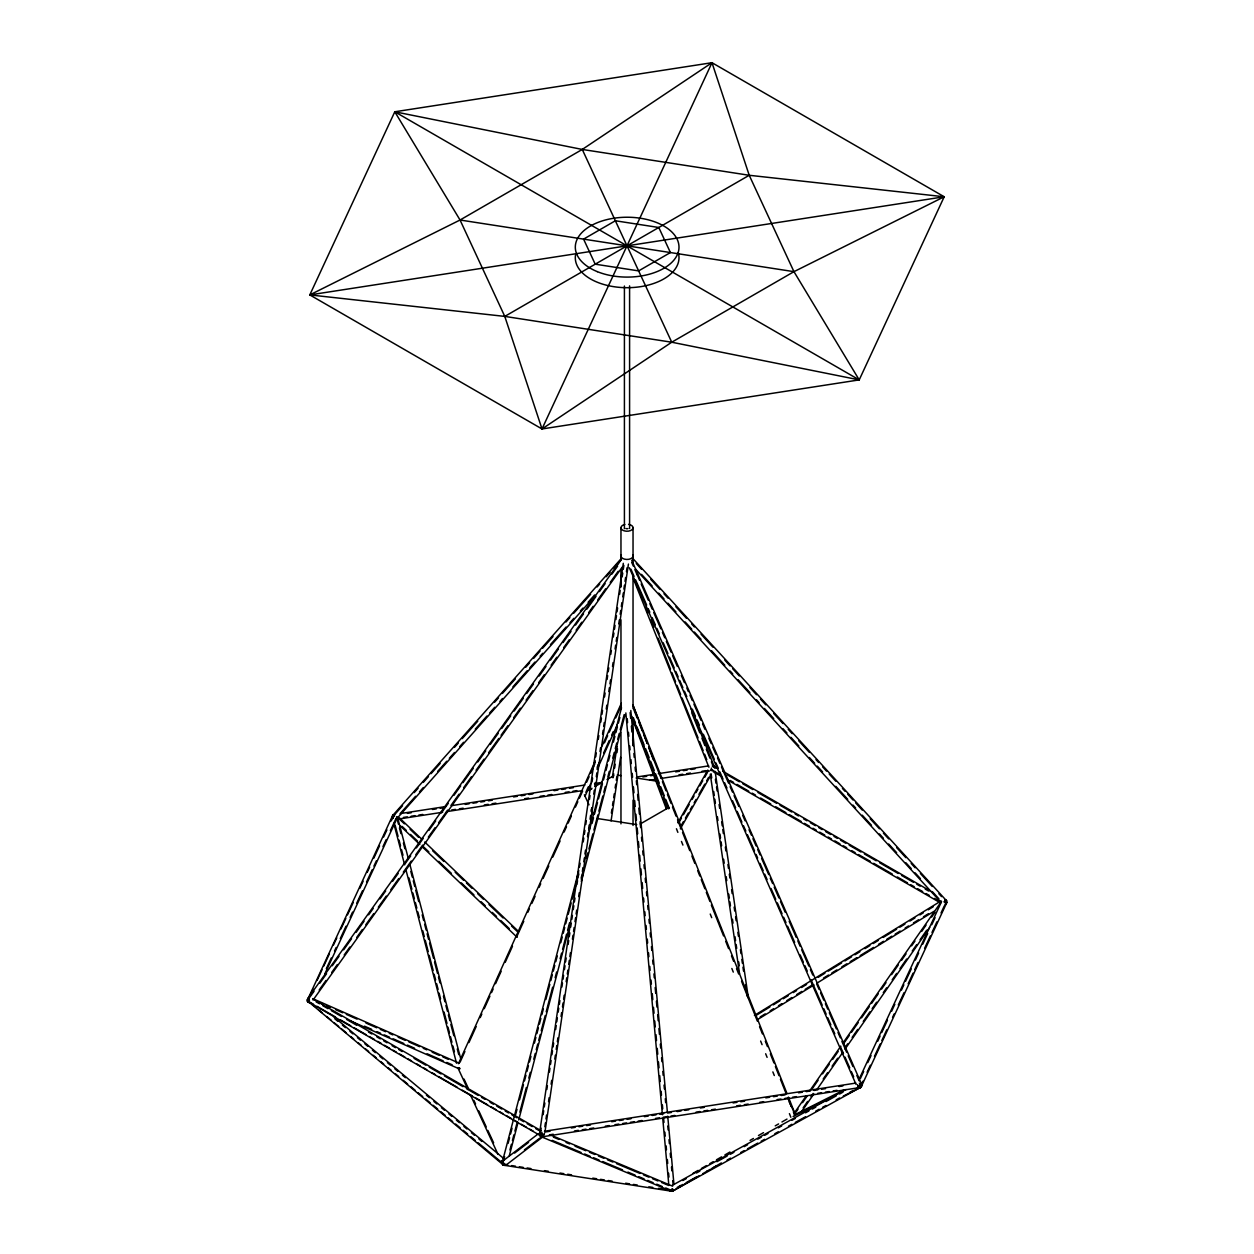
<?xml version="1.0" encoding="UTF-8"?>
<svg xmlns="http://www.w3.org/2000/svg" width="1254" height="1254" viewBox="0 0 1254 1254"><rect width="100%" height="100%" fill="white"/><g stroke="black" fill="none" stroke-linecap="round" stroke-linejoin="round"><path stroke-width="1.5" d="M396.907 818.266L395.856 819.489M711.363 768.075L711.363 770.567M506.334 1164.856L543.562 1136.312A2.586 2.555 52.5 0 1 539.455 1133.977L623.301 563.312M540.584 1132.049L541.148 1128.177M543.139 1114.649L543.703 1110.778M544.283 1106.906L544.847 1103.034M546.838 1089.507L547.402 1085.635M549.393 1072.092L549.957 1068.22M550.537 1064.364L551.102 1060.492M551.948 1054.692L552.512 1050.821M553.092 1046.949L553.657 1043.077M555.647 1029.55L556.212 1025.678M556.776 1021.806L557.356 1017.95M558.202 1012.135L558.767 1008.279M559.347 1004.407L559.911 1000.535M561.902 986.992L562.466 983.136M563.03 979.264L563.61 975.393M564.457 969.593L565.021 965.721M565.601 961.849L566.165 957.993M568.156 944.45L568.72 940.578M569.285 936.707L569.865 932.851M570.711 927.051L571.275 923.179M571.855 919.307L572.42 915.436M573.266 909.636L573.846 905.764M574.41 901.908L574.975 898.036M576.965 884.493L577.53 880.621M578.11 876.765L578.674 872.894M579.52 867.094L580.1 863.222M583.22 841.951L583.784 838.08M584.364 834.208L584.928 830.336M585.775 824.536L586.339 820.665M589.474 799.394L590.038 795.522M592.029 781.994L592.593 778.123M594.584 764.579L595.164 760.723M595.728 756.852L596.293 752.98M598.283 739.437L598.848 735.581M600.838 722.038L601.418 718.166M601.983 714.294L602.547 710.438M604.538 696.895L605.102 693.023M607.093 679.48L607.673 675.624M608.237 671.752L608.801 667.88M610.792 654.337L611.356 650.481M613.347 636.938L613.927 633.066M614.491 629.21L615.056 625.338M615.902 619.539L616.482 615.667M617.046 611.795L617.611 607.924M619.601 594.396L620.166 590.524M620.746 586.653L621.31 582.781M622.156 576.981L622.736 573.109M623.301 569.253L623.865 565.382M544.847 1126.75L545.427 1122.879M545.992 1119.023L546.556 1115.151M548.547 1101.608L549.111 1097.736M551.102 1084.208L551.682 1080.337M554.801 1059.066L555.365 1055.194M556.227 1049.394L556.792 1045.523M557.356 1041.651L557.936 1037.779M561.055 1016.508L561.62 1012.636M562.482 1006.837L563.046 1002.981M563.61 999.109L564.19 995.237M566.165 981.694L566.745 977.838M567.31 973.966L567.874 970.094M568.736 964.295L569.3 960.423M569.865 956.551L570.429 952.695M572.42 939.152L573 935.28M573.564 931.409L574.128 927.552M574.99 921.737L575.555 917.881M576.119 914.009L576.683 910.138M578.674 896.594L579.254 892.738M581.245 879.195L581.809 875.323M582.373 871.452L582.938 867.596M583.8 861.796L584.364 857.924M584.928 854.052L585.508 850.181M587.499 836.653L588.063 832.781M588.628 828.91L589.192 825.038M590.054 819.238L590.618 815.366M591.183 811.51L591.763 807.639M593.753 794.096L594.318 790.224M594.882 786.368L595.446 782.496M596.308 776.696L596.873 772.825M597.437 768.953L598.017 765.081M599.992 751.554L600.572 747.682M602.563 734.139L603.127 730.283M603.691 726.411L604.271 722.539M606.246 708.996L606.826 705.14M608.817 691.597L609.381 687.725M609.946 683.853L610.51 679.997M612.501 666.454L613.081 662.582M615.071 649.039L615.636 645.183M616.2 641.311L616.764 637.44M618.755 623.896L619.335 620.04M620.181 614.241L620.746 610.369M621.326 606.497L621.89 602.625M622.736 596.826L623.316 592.954M623.881 589.098L624.445 585.226M625.009 581.354L625.589 577.483M626.436 571.683L627 567.811M544.863 1132.676L628.426 564.081M612.328 777.543L616.952 746.71M613.175 777.715L613.755 773.859M614.632 768.075L615.197 764.219M616.937 752.651L617.517 748.795M611.388 813.062L611.952 809.206M612.532 805.35L613.112 801.494M613.692 797.638L614.272 793.782M615.134 787.998L615.714 784.142M616.294 780.286L616.858 776.43M611.074 820.931L620.605 757.322M631.734 560.303L861.576 1084.13L858.144 1086.011M502.29 1162.097L578.799 870.558M589.223 830.806L621.514 707.758M503.622 1160.436L504.61 1156.643M508.089 1143.397L509.579 1137.707M510.566 1133.929L512.055 1128.255M515.535 1114.994L517.024 1109.32M519.517 1099.852L523.482 1084.71M524.486 1080.917L525.975 1075.242M526.962 1071.449L528.451 1065.775M529.454 1061.997L530.944 1056.307M534.423 1043.062L535.913 1037.387M536.9 1033.594L538.389 1027.919M539.392 1024.126L540.882 1018.452M541.869 1014.658L543.358 1008.984M545.851 999.516L549.816 984.374M550.819 980.581L552.309 974.907M553.296 971.129L554.785 965.439M555.788 961.661L557.278 955.971M560.757 942.726L562.247 937.051M563.234 933.258L564.723 927.584M565.711 923.79L567.216 918.116M568.203 914.323L571.181 902.974M572.169 899.181L576.15 884.039M577.138 880.261L578.643 874.571M592.045 823.455L593.534 817.78M594.537 814.003L597.515 802.638M598.503 798.845L602.484 783.703M603.472 779.925L604.961 774.235M605.964 770.458L607.453 764.768M608.441 760.99L609.93 755.316M613.41 742.054L614.899 736.38M615.902 732.587L617.391 726.912M618.379 723.119L619.868 717.445M509.923 1149.996L511.413 1144.306M512.416 1140.529L513.905 1134.839M514.892 1131.061L516.883 1123.49M519.861 1112.126L526.319 1087.516M528.812 1078.048L530.301 1072.374M533.781 1059.128L535.27 1053.438M536.257 1049.661L537.747 1043.971M538.75 1040.193L540.239 1034.519M541.226 1030.725L545.208 1015.583M546.195 1011.79L552.653 987.18M555.13 977.712L556.635 972.038M560.099 958.793L561.604 953.103M562.591 949.325L566.557 934.183M567.56 930.39L569.551 922.819M581.464 877.392L582.953 871.702M586.433 858.457L587.922 852.783M588.925 848.989L592.891 833.847M593.894 830.054L597.86 814.912M598.863 811.134L602.829 795.976M603.832 792.199L605.321 786.524M607.798 777.057L609.287 771.367M612.767 758.121L614.256 752.447M615.244 748.654L616.749 742.979M617.736 739.186L619.225 733.512M620.213 729.718L624.194 714.576M509.265 1155.906L517.714 1123.709M518.717 1119.932L570.382 923.054M581.307 881.405L625.025 714.811M503.497 1162.96L503.497 1164.104L501.851 1160.561M308.186 1001.429L503.089 1164.747L504.296 1164.261M541.932 1132.299L541.493 1136.923L860.918 1087.39L946.848 902.488L946.848 900.764L945.093 899.886M394.571 814.802L392.863 815.053L393.082 817.294M861.137 1087.14L859.429 1083.19M392.863 815.053L306.964 1001.053L541.932 1136.516M307.92 1000.175L309.205 998.921M458.447 1063.69L594.741 762.181M601.998 746.114L621.357 703.306M460.061 1062.216L464.889 1051.51M468.933 1042.591L476.191 1026.54M480.219 1017.605L481.834 1014.047M484.248 1008.686L489.891 996.209M491.505 992.635L493.12 989.061M495.534 983.716L501.192 971.223M505.221 962.304L512.478 946.253M516.507 937.334L523.764 921.267M527.809 912.348L529.407 908.774M531.837 903.429L535.066 896.296M539.095 887.377L540.709 883.804M543.123 878.443L548.766 865.965M552.81 857.046L560.068 840.979M564.096 832.06L566.51 826.715M568.125 823.141L571.354 816.009M575.382 807.09L577.812 801.729M579.411 798.171L582.64 791.023M586.684 782.104L589.098 776.759M590.712 773.185L593.941 766.053M604.428 742.854L607.641 735.722M609.256 732.148L614.099 721.442M615.714 717.884L621.357 705.391M585.869 792.262L588.283 786.901M597.155 767.276L599.569 761.93M603.613 753.011L609.256 740.518M611.67 735.157L613.284 731.599M585.054 796.133L590.697 783.64M597.155 769.36L617.313 724.765M309.801 294.909L394.791 111.778L711.99 62.7L944.199 196.768L859.209 379.899L542.01 428.962L309.801 294.909L460.046 220.014L582.264 149.445L711.99 62.7L749.218 175.278L793.954 271.663L859.209 379.899L671.736 342.217L504.782 316.4L309.801 294.909L944.199 196.768L793.954 271.663L671.736 342.217L542.01 428.962L504.782 316.4L460.046 220.014L394.791 111.778L582.264 149.445L749.218 175.278L944.199 196.768M542.01 428.962L711.99 62.7M309.675 996.334L312.967 989.249M317.074 980.393L322.012 969.765M323.657 966.223L329.41 953.839M333.517 944.983L336.793 937.898M340.916 929.042L345.838 918.414M347.483 914.871L353.236 902.488M359.804 888.318L363.096 881.233M367.203 872.376L369.679 867.063M373.786 858.222L379.539 845.823M383.646 836.967L386.922 829.882M391.044 821.025L394.352 815.445M326.338 968.652L331.26 958.04M334.536 950.971L336.182 947.428M340.289 938.588L346.026 926.22M350.132 917.379L352.593 912.066M356.7 903.225L362.437 890.857M366.544 882.017L372.281 869.633M373.927 866.091L376.388 860.793M382.956 846.654L386.232 839.569M390.339 830.728L396.076 818.36M324.708 974.17L395.903 820.774M858.912 1079.663L941.566 901.579M860.385 1078.55L863.661 1071.465M867.768 1062.624L871.044 1055.554M877.612 1041.416L880.073 1036.102M881.719 1032.575L887.456 1020.192M891.563 1011.351L894.839 1004.282M901.407 990.143L903.868 984.829M905.513 981.302L911.25 968.919M915.357 960.078L918.649 953.009M922.74 944.168L927.662 933.556M931.769 924.715L935.061 917.646M860.495 1086.481L862.956 1081.167M867.078 1072.311L870.354 1065.242M874.461 1056.385L880.214 1043.986M881.86 1040.444L886.797 1029.816M892.55 1017.433L894.196 1013.89M898.303 1005.034L904.056 992.635M908.162 983.779L913.084 973.167M914.73 969.624L918.022 962.539M924.59 948.369L930.343 935.97M931.988 932.427L936.926 921.815M941.033 912.959L944.325 905.874M677.803 822.796L707.82 770.081M679.527 821.527L681.455 818.125M683.399 814.724L689.198 804.519M692.098 799.409L694.042 796.008M695.97 792.606L697.914 789.205M699.857 785.819L702.757 780.709M704.685 777.308L707.601 772.213M680.577 826.652L683.477 821.542M685.405 818.141L688.321 813.047M690.249 809.645L692.192 806.244M694.12 802.842L696.064 799.441M698.964 794.331L704.779 784.126M706.707 780.725L708.651 777.339M680.358 828.784L711.332 774.361M503.575 1163.273L503.089 1164.747M503.371 1162.035L503.371 1165.17L672.254 1191.3L699.356 1175.656M541.947 1135.763L538.279 1134.086M794.048 1113.38L806.291 1095.777M809.629 1090.964L840.791 1046.165M843.017 1042.967L940.955 902.159M795.867 1112.267L798.093 1109.069M802.544 1102.658L806.996 1096.262M812.561 1088.268L818.125 1080.258M822.577 1073.863L829.255 1064.254M832.593 1059.458L838.158 1051.463M843.723 1043.453L849.287 1035.459M851.513 1032.261L858.191 1022.653M861.529 1017.856L869.32 1006.649M871.546 1003.451L878.223 993.858M881.562 989.061L886.014 982.65M891.578 974.656L898.256 965.047M901.595 960.25L906.046 953.855M911.611 945.845L914.965 941.049M921.643 931.456L926.095 925.044M931.659 917.05L934.998 912.254M803.156 1107.831L807.607 1101.435M810.946 1096.639L813.172 1093.425M823.188 1079.036L827.64 1072.625M832.092 1066.229L837.656 1058.235M845.447 1047.027L847.673 1043.83M852.124 1037.434L857.689 1029.424M863.254 1021.43L869.931 1011.821M872.157 1008.624L876.609 1002.228M883.286 992.619L886.625 987.823M892.19 979.829L896.641 973.417M899.98 968.621L906.658 959.028M912.238 951.018L916.69 944.623M920.028 939.826L926.706 930.217M801.635 1111.53L813.877 1093.927M817.216 1089.13L842.829 1052.325M845.055 1049.128L929.637 927.505M307.152 999.72L308.907 998.294M946.848 902.488L946.159 903.429M307.669 998.701L621.467 559.268M314.064 991.224L308.374 999.187L308.829 1000.159M319.754 983.261L326.573 973.715M332.247 965.752L339.082 956.206M343.627 949.827L351.575 938.682M356.136 932.318L364.083 921.173M368.629 914.809L373.19 908.429M380.009 898.883L385.683 890.92M392.518 881.374L398.192 873.411M405.011 863.849L410.701 855.902M416.391 847.939L423.209 838.377M428.899 830.414L435.718 820.868M441.392 812.905L448.227 803.359M453.901 795.397L460.72 785.835M462.992 782.653L473.228 768.326M477.774 761.962L485.737 750.817M490.283 744.437L498.246 733.292M501.663 728.527L510.754 715.783M514.156 711.002L523.263 698.274M526.664 693.493L533.483 683.947M539.173 675.984L545.992 666.423M550.537 660.059L558.5 648.914M563.046 642.55L571.009 631.405M575.555 625.025L583.518 613.88M586.919 609.115L596.026 596.371M599.428 591.59L605.118 583.643M611.936 574.081L617.626 566.118M319.174 990.017L325.993 980.456M331.683 972.493L337.373 964.53M344.192 954.984L349.882 947.021M356.7 937.475L362.375 929.512M365.792 924.731L373.755 913.586M378.3 907.222L386.263 896.077M390.809 889.697L398.756 878.552M403.302 872.188L411.265 861.043M415.811 854.679L422.645 845.118M428.319 837.17L435.138 827.609M438.555 822.828L447.647 810.1M451.064 805.319L459.011 794.174M463.572 787.81L471.52 776.665M476.065 770.285L484.028 759.14M488.574 752.776L498.81 738.449M501.083 735.267L507.901 725.705M513.591 717.758L520.41 708.197M526.1 700.234L532.919 690.688M538.609 682.725L544.283 674.762M551.102 665.216L556.792 657.253M563.61 647.691L569.3 639.744M576.119 630.182L581.809 622.219M588.628 612.673L593.173 606.293M597.719 599.929L605.682 588.784M610.228 582.42L618.191 571.275M313.061 1000.049L622.313 566.996M392.784 815.398L621.106 558.704M393.458 815.946L402.534 805.742M414.212 792.606L418.099 788.233M423.288 782.402L428.476 776.571M431.078 773.655L440.154 763.435M454.418 747.4L458.321 743.026M462.209 738.637L477.774 721.144M494.64 702.177L498.528 697.804M502.415 693.431L515.394 678.853M525.771 667.175L529.658 662.802M533.561 658.428L540.035 651.139M542.637 648.208L553.014 636.546M565.993 621.968L569.88 617.579M573.768 613.206L590.634 594.255M597.123 586.95L599.71 584.035M606.199 576.746L610.087 572.373M613.99 567.999L620.479 560.71M400.026 813.752L415.591 796.259M419.479 791.87L423.382 787.496M437.646 771.461L446.722 761.241M449.324 758.325L454.512 752.494M459.701 746.663L463.588 742.29M475.266 729.154L486.944 716.034M489.53 713.118L494.719 707.287M499.907 701.441L502.509 698.525M512.886 686.863L527.15 670.812M529.752 667.896L534.941 662.065M540.129 656.234L542.716 653.318M550.506 644.556L566.071 627.063M569.959 622.689L573.862 618.316M580.336 611.011L582.938 608.096M588.126 602.265L594.615 594.976M595.274 595.525L396.797 818.674A2.586 2.085 41.7 0 1 395.668 819.332M308.108 1002.134L309.315 1001.648M503.23 1160.702L537.355 1134.541M514.61 1153.069L528.561 1142.363M524.423 1149.902L539.941 1138.005M754.438 1015.426L941.096 900.905M756.585 1015.113L769.925 1006.946M773.248 1004.893L779.925 1000.802M783.248 998.764L788.249 995.692M793.249 992.619L796.588 990.582M801.588 987.509L806.588 984.437M818.251 977.289L824.913 973.198M828.251 971.145L841.575 962.978M844.914 960.925L851.576 956.833M854.914 954.796L859.915 951.723M864.915 948.651L869.915 945.594M873.239 943.541L878.239 940.469M883.239 937.412L896.579 929.23M899.917 927.176L904.918 924.12M909.902 921.047L914.903 917.975M919.903 914.918L923.242 912.865M928.242 909.808L933.242 906.736M760.175 1016.963L765.175 1013.89M770.175 1010.818L773.499 1008.78M778.499 1005.708L781.838 1003.67M786.838 1000.598L791.838 997.526M796.839 994.469L801.839 991.397M805.178 989.359L811.84 985.268M823.502 978.104L828.502 975.032M831.841 972.994L836.841 969.922M841.842 966.865L846.842 963.793M850.165 961.74L856.827 957.648M860.166 955.611L873.505 947.428M878.505 944.356L883.506 941.299M886.829 939.246L891.829 936.189M895.168 934.136L900.168 931.064M905.169 928.007L908.492 925.954M913.492 922.897L918.492 919.825M923.493 916.752L928.493 913.68M757.322 1019.721L813.987 984.954M817.31 982.917L933.979 911.329M504.782 316.4L749.218 175.278M586.935 791.196L591.951 788.296M595.289 786.368L601.983 782.496M606.999 779.612L613.692 775.74M640.308 823.941L668.743 807.529M693.023 1173.321L698.055 1170.421M701.409 1168.477L706.441 1165.577M709.811 1163.634L713.165 1161.706M716.52 1159.762L721.552 1156.862M724.906 1154.918L729.938 1152.018M750.064 1140.388L753.419 1138.46M758.451 1135.544L763.498 1132.644M775.238 1125.857L778.593 1123.929M781.947 1121.985L786.979 1119.085M677.144 1187.475L680.514 1185.532M702.742 1173.697L707.82 1170.766M711.206 1168.806L721.363 1162.944M672.175 1185.406L846.011 1089.491M682.819 1180.516L686.236 1178.635M696.456 1172.992L699.857 1171.111M716.912 1161.706L727.132 1156.063M730.533 1154.182L733.951 1152.301M744.171 1146.658L747.588 1144.777M757.808 1139.134L761.225 1137.253M764.626 1135.372L768.028 1133.491M778.264 1127.863L781.665 1125.982M791.901 1120.339L795.302 1118.458M805.523 1112.815L808.94 1110.934M812.341 1109.053L815.758 1107.172M825.978 1101.529L836.214 1095.886M839.616 1094.005L843.017 1092.124M679.402 1186.362L682.803 1184.481M686.204 1182.6L696.44 1176.957M706.66 1171.314L710.077 1169.433M713.479 1167.552L716.896 1165.671M727.116 1160.028L730.518 1158.147M740.753 1152.504L744.155 1150.623M747.572 1148.742L757.792 1143.099M761.194 1141.218L764.611 1139.337M774.831 1133.694L778.248 1131.813M788.468 1126.17L791.885 1124.289M795.287 1122.408L805.507 1116.765M815.743 1111.122L819.144 1109.241M822.561 1107.36L825.963 1105.479M836.199 1099.836L839.6 1097.955M849.82 1092.312L853.237 1090.431M856.639 1088.55L860.056 1086.669A1.724 1.662 63.3 0 1 858.394 1086.638M673.006 1190.877L860.479 1087.422L843.315 1096.074M860.354 1086.654L859.351 1086.654M794.378 1114.931L844.177 1089.836M793.092 1116.546L824.003 1100.981M309.048 1001.444L308.233 1001.241M393.568 816.871L392.283 817.655L393.082 817.859M504.563 1165.013L503.371 1165.17M401.108 813.454L445.593 806.573M451.409 805.664L584.866 785.02M594.521 783.531L602.265 782.339M637.079 776.947L654.494 774.251M658.35 773.655L708.651 765.88M407.362 813.36L411.218 812.749M432.458 809.473L436.314 808.877M440.17 808.281L444.041 807.686M465.265 804.394L469.121 803.798M472.993 803.203L476.849 802.607M480.705 802.011L484.577 801.416M488.433 800.82L492.289 800.209M513.529 796.933L517.385 796.337M521.241 795.741L525.112 795.146M528.969 794.534L532.825 793.939M554.064 790.663L557.92 790.067M561.776 789.471L565.648 788.876M569.504 788.264L573.36 787.669M594.6 784.393L598.456 783.797M642.847 776.931L646.703 776.32M650.575 775.724L654.431 775.129M675.671 771.853L679.527 771.257M683.383 770.646L687.239 770.05M691.111 769.454L694.967 768.859M403.443 817.436L407.299 816.84M411.14 816.244L414.996 815.649M418.852 815.053L422.708 814.457M451.597 809.99L455.453 809.394M459.309 808.799L463.149 808.203M484.342 804.927L488.198 804.331M492.054 803.736L495.91 803.14M524.799 798.673L528.655 798.077M540.208 796.29L544.064 795.679M547.92 795.083L551.76 794.487M565.256 792.403L569.097 791.807M572.953 791.211L576.809 790.616M678.9 774.831L682.756 774.235M686.612 773.64L690.452 773.044M702.021 771.257L705.877 770.661M396.201 819.426L442.631 812.247M446.502 811.651L581.887 790.71M587.687 789.801L591.559 789.205M649.588 780.239L655.387 779.33M661.187 778.436L709.545 770.959M544.455 1131.249L855.855 1083.08M546.211 1131.845L550.051 1131.249M571.244 1127.973L575.1 1127.377M578.956 1126.782L582.796 1126.186M586.653 1125.59L590.509 1124.995M611.701 1121.719L615.557 1121.123M619.398 1120.527L623.254 1119.932M627.11 1119.336L630.966 1118.74M644.446 1116.656L648.302 1116.06M652.143 1115.464L655.999 1114.853M659.855 1114.257L663.711 1113.662M667.567 1113.066L671.407 1112.47M677.191 1111.577L681.047 1110.981M684.903 1110.386L688.744 1109.79M700.312 1108.003L704.152 1107.407M733.057 1102.94L736.913 1102.344M740.753 1101.749L744.61 1101.153M765.802 1097.877L769.658 1097.281M773.499 1096.686L777.355 1096.09M781.211 1095.494L785.067 1094.899M798.547 1092.814L802.403 1092.218M806.259 1091.623L810.1 1091.027M813.956 1090.431L817.812 1089.836M821.668 1089.24L825.524 1088.644M839.004 1086.544L842.86 1085.948M549.377 1134.839L553.249 1134.243M574.473 1130.951L578.329 1130.356M582.201 1129.76L586.057 1129.164M589.913 1128.569L593.785 1127.973M605.353 1126.17L609.225 1125.575M615.009 1124.681L618.865 1124.086M622.736 1123.49L626.592 1122.894M630.448 1122.299L634.32 1121.703M638.176 1121.092L642.032 1120.496M655.544 1118.411L659.4 1117.816M663.272 1117.22L667.128 1116.624M670.984 1116.029L674.84 1115.433M696.08 1112.141L699.936 1111.546M703.808 1110.95L707.664 1110.354M711.52 1109.759L715.376 1109.147M736.615 1105.871L740.471 1105.276M744.343 1104.68L748.199 1104.084M759.783 1102.282L763.639 1101.686M777.151 1099.601L781.007 1099.006M784.879 1098.41L788.735 1097.814M792.591 1097.203L796.447 1096.607M817.686 1093.331L821.542 1092.736M825.414 1092.14L829.27 1091.544M833.126 1090.933L836.982 1090.337M672.63 1189.215L671.564 1189.341M860.62 1087.563L859.429 1087.39M504.343 1164.37L507.713 1164.982M460.046 220.014L793.954 271.663M617.25 775.066L621.028 775.646M636.139 777.982L656.892 781.195M597.108 818.486L636.75 824.615M511.569 1165.577L515.441 1166.173M519.313 1166.769L523.184 1167.364M527.041 1167.96L530.912 1168.571M544.455 1170.656L548.312 1171.252M559.927 1173.054L563.783 1173.65M567.654 1174.246L571.526 1174.841M592.797 1178.133L596.669 1178.729M600.525 1179.34L604.397 1179.936M608.268 1180.531L612.14 1181.127M625.668 1183.227L629.539 1183.823M633.411 1184.419L637.267 1185.014M648.867 1186.817L652.738 1187.413M658.538 1188.306L668.21 1189.811M944.795 900.591L945.767 900.968M309.205 1001.601L308.515 1001.413A1.724 1.348 -66.2 0 0 309.064 1001.742M308.907 1002.322L307.857 1002.04M539.486 1133.882L544.064 1134.588A2.586 2.194 -67.3 0 1 539.863 1135.325M459.748 1068.455L458.118 1067.671M551.917 1135.575L672.63 1186.174M553.422 1137.143L558.829 1139.416M566.024 1142.441L569.629 1143.946M575.037 1146.203L585.853 1150.733M589.458 1152.254L594.851 1154.511M598.456 1156.031L603.864 1158.288M607.469 1159.809L612.877 1162.066M616.482 1163.587L639.901 1173.399M643.506 1174.904L648.914 1177.177M652.519 1178.682L657.927 1180.954M661.516 1182.459L668.727 1185.485M552.215 1140.388L581.041 1152.473M584.646 1153.978L590.054 1156.251M593.659 1157.755L599.067 1160.028M602.672 1161.533L622.486 1169.841M627.893 1172.098L635.104 1175.123M638.694 1176.644L644.101 1178.901M647.707 1180.406L653.115 1182.679M656.72 1184.184L662.128 1186.456M665.733 1187.961L671.125 1190.234M541.101 1136.673L670.827 1191.034M312.685 998.623L459.372 1063.267M317.685 1001.758L323.062 1004.125M326.636 1005.708L330.21 1007.275M335.57 1009.642L342.734 1012.793M346.308 1014.376L357.045 1019.11M365.98 1023.045L376.717 1027.778M380.291 1029.362L385.668 1031.728M389.242 1033.296L392.815 1034.879M398.176 1037.246L405.34 1040.397M408.914 1041.964L419.651 1046.698M423.225 1048.281L426.799 1049.849M432.175 1052.216L439.323 1055.366M442.897 1056.95L448.274 1059.316M364.506 1026.18L371.67 1029.33M377.031 1031.697L380.605 1033.265M384.194 1034.848L389.555 1037.215M393.129 1038.782L403.866 1043.516M407.44 1045.099L414.604 1048.25M427.112 1053.768L443.211 1060.868M446.8 1062.436L452.161 1064.803M349.835 1020.646L458.948 1068.737M394.791 111.778L859.209 379.899M712.507 765.285L717.586 768.216M722.665 771.147L930.907 891.359M712.335 766.178L715.721 768.122M727.539 774.956L739.374 781.775M742.744 783.734L752.886 789.581M757.949 792.512L776.539 803.234M779.925 805.193L791.744 812.012M795.13 813.971L798.5 815.915M803.579 818.846L806.949 820.79M810.335 822.749L815.398 825.681M818.784 827.624L822.154 829.584M825.54 831.527L830.603 834.459M833.988 836.402L837.359 838.362M840.744 840.305L845.807 843.237M849.193 845.18L861.012 852.015M864.398 853.958L876.217 860.793M879.603 862.736L898.177 873.474M901.563 875.417L913.398 882.252M916.768 884.195L920.154 886.155M925.217 889.07L928.603 891.03M711.645 769.768L718.401 773.655M730.22 780.474L733.59 782.433M736.976 784.377L748.779 791.196M752.165 793.155L755.535 795.099M760.598 798.03L770.724 803.877M775.787 806.792L785.929 812.639M789.299 814.598L801.118 821.417M804.488 823.361L809.551 826.292M812.937 828.236L816.307 830.179M819.677 832.139L824.74 835.054M828.126 837.014L831.496 838.957M834.882 840.901L839.945 843.832M843.315 845.776L846.685 847.735M851.764 850.651L855.134 852.595M858.504 854.554L870.323 861.373M873.709 863.316L892.268 874.038M897.331 876.969L907.457 882.816M910.843 884.76L914.213 886.703M917.583 888.663L922.662 891.578M926.032 893.538L929.402 895.481M934.465 898.413L937.851 900.356M713.165 771.633L721.583 776.492M728.323 780.38L940.578 902.927M313.422 999.266L540.835 1130.575M316.149 1001.852L319.535 1003.796M322.905 1005.739L327.968 1008.671M331.338 1010.614L341.48 1016.461M346.543 1019.392L356.669 1025.239M368.488 1032.058L371.858 1034.001M376.921 1036.933L380.291 1038.876M383.677 1040.836L387.047 1042.779M392.11 1045.711L395.496 1047.654M398.866 1049.598L402.236 1051.557M414.055 1058.376L425.874 1065.195M429.26 1067.138L441.063 1073.973M444.449 1075.916L463.008 1086.638M466.394 1088.582L478.213 1095.416M481.583 1097.36L484.953 1099.303M490.016 1102.235L493.402 1104.178M496.772 1106.122L501.835 1109.053M505.221 1110.997L508.591 1112.956M511.961 1114.9L517.024 1117.831M520.41 1119.775L523.78 1121.719M527.166 1123.678L532.229 1126.594M535.599 1128.537L538.969 1130.497M310.193 1002.401L313.578 1004.344M316.964 1006.304L335.539 1017.025M340.602 1019.957L350.744 1025.803M354.13 1027.763L365.949 1034.581M369.334 1036.541L374.397 1039.456M377.783 1041.416L381.153 1043.359M384.539 1045.319L389.602 1048.234M392.988 1050.194L396.358 1052.137M399.744 1054.097L404.807 1057.012M408.193 1058.972L411.563 1060.915M416.642 1063.847L420.012 1065.806M423.397 1067.75L426.768 1069.693M431.846 1072.625L435.216 1074.584M438.602 1076.528L457.193 1087.265M462.256 1090.181L472.397 1096.043M475.768 1097.987L487.602 1104.821M490.972 1106.765L496.051 1109.696M499.421 1111.64L502.807 1113.599M506.177 1115.543L511.256 1118.474M514.626 1120.418L518.012 1122.377M521.382 1124.321L526.461 1127.252M529.831 1129.196L533.216 1131.155M861.498 1084.067L861.576 1084.13A2.586 2.492 63.3 0 1 858.473 1087.594M943.933 901.767L944.811 902.394M333.987 1016.978L503.481 1158.32M334.928 1018.875L337.922 1021.383M342.42 1025.129L345.43 1027.637M349.929 1031.384L352.923 1033.892M357.421 1037.638L360.415 1040.146M364.93 1043.892L367.924 1046.4M372.422 1050.147L375.416 1052.655M379.915 1056.401L382.925 1058.909M387.423 1062.655L390.417 1065.163M394.916 1068.91L397.926 1071.418M402.424 1075.164L405.418 1077.672M426.423 1095.181L429.417 1097.689M433.915 1101.435L436.925 1103.943M441.424 1107.69L444.418 1110.198M448.916 1113.944L451.91 1116.452M456.409 1120.198L459.419 1122.706M463.917 1126.453L466.911 1128.961M471.41 1132.707L474.42 1135.215M478.918 1138.961L481.912 1141.469M311.666 1003.984L314.676 1006.476M319.174 1010.238L322.168 1012.73M326.667 1016.492L331.166 1020.239M334.175 1022.747L338.674 1026.493M341.668 1029.001L346.167 1032.747M350.665 1036.509L353.675 1039.002M358.174 1042.748L361.168 1045.256M365.666 1049.002L368.66 1051.51M373.175 1055.257L376.169 1057.765M380.667 1061.511L383.661 1064.019M388.16 1067.765L391.17 1070.273M395.668 1074.02L398.662 1076.528M403.161 1080.274L407.66 1084.036M410.669 1086.528L415.168 1090.29M418.162 1092.783L422.661 1096.545M425.67 1099.037L430.169 1102.799M433.163 1105.291L437.662 1109.053M440.656 1111.546L445.154 1115.308M448.164 1117.8L452.663 1121.562M455.657 1124.054L460.155 1127.816M463.165 1130.309L467.664 1134.071M470.658 1136.563L475.156 1140.325M478.166 1142.817L503.653 1164.088M399.383 817.827L421.924 839.349M424.745 842.03L517.777 930.766M397.377 817.122L404.431 823.847M410.058 829.223L418.522 837.28M432.614 850.729L443.9 861.482M455.171 872.235L463.635 880.308M466.441 882.988L472.084 888.365M477.727 893.741L483.37 899.134M488.997 904.51L503.105 917.944M511.554 926.016L517.197 931.393M402.079 826.37L406.296 830.399M410.528 834.427L417.582 841.152M423.209 846.528L428.852 851.905M438.728 861.326L451.409 873.411M461.268 882.832L473.965 894.933M481.003 901.642L485.235 905.686M492.289 912.41L496.521 916.439M500.738 920.467L509.202 928.54M400.073 825.649L419.808 844.475M422.629 847.155L517.071 937.24M632.957 558.641L946.19 900.372M636.264 563.516L641.546 569.285M650.795 579.379L660.043 589.474M664.009 593.785L667.974 598.111M675.906 606.764L686.487 618.3M691.769 624.069L694.418 626.953M701.017 634.163L712.915 647.142M724.812 660.121L730.094 665.89M732.744 668.774L739.343 675.984M749.923 687.521L756.523 694.732M760.488 699.058L765.786 704.826M773.718 713.479L782.966 723.574M788.249 729.342L792.214 733.668M798.829 740.879L809.394 752.4M816.009 759.611L818.643 762.495M822.608 766.821L826.574 771.147M829.223 774.031L835.822 781.242M842.437 788.452L845.086 791.337M847.72 794.221L853.018 799.989M855.651 802.874L862.266 810.084M870.198 818.737L879.446 828.831M883.412 833.158L888.694 838.926M896.626 847.579L905.874 857.673M911.172 863.442L915.122 867.768M920.42 873.536L932.318 886.515M938.917 893.726L941.566 896.61M641.531 574.363L652.111 585.9M658.711 593.111L664.009 598.879M667.959 603.205L675.89 611.858M685.154 621.953L691.753 629.163M694.402 632.047L701.002 639.258M711.582 650.795L724.796 665.216M730.079 670.984L732.728 673.868M738.01 679.621L749.908 692.6M756.523 699.81L759.156 702.695M764.454 708.463L773.702 718.558M782.951 728.652L786.916 732.979M790.882 737.305L798.814 745.958M809.379 757.494L814.677 763.263M817.31 766.147L822.608 771.915M835.822 786.336L847.72 799.315M853.002 805.084L855.651 807.968M862.25 815.178L871.499 825.273M879.43 833.926L883.396 838.236M888.678 844.005L896.61 852.657M905.874 862.752L911.156 868.52M915.122 872.847L920.405 878.615M932.302 891.594L938.901 898.804M635.59 569.144L940.892 902.237M671.815 1190.892L672.363 1188.714M582.264 149.445L671.736 342.217M789.283 1101.858L794.158 1112.345M584.364 794.801L589.019 804.817M591.339 809.833L593.659 814.849M464.043 1079.098L468.15 1087.955M473.902 1100.354L475.548 1103.896M478.84 1110.966L486.238 1126.907M487.884 1130.45L493.637 1142.849M458.227 1068.596L467.961 1089.585M470.391 1094.82L497.979 1154.276M501.224 1161.267L502.854 1164.762M631.734 562.45L633.301 566.024M634.885 569.614L637.236 575.006M641.17 583.972L648.255 600.117M649.838 603.707L652.19 609.083M653.773 612.673L660.858 628.818M662.425 632.408L664.792 637.784M666.36 641.374L671.094 652.143M672.661 655.732L677.379 666.485M681.33 675.467L684.465 682.631M686.831 688.023L688.399 691.612M689.982 695.186L692.349 700.578M693.917 704.168L701.002 720.313M702.569 723.903L704.936 729.279M708.871 738.245L711.237 743.622M712.805 747.212L715.956 754.391M717.523 757.98L719.89 763.357M721.473 766.946L728.543 783.092M730.126 786.681L732.493 792.058M734.06 795.647L738.778 806.416M742.713 815.382L745.08 820.774M749.014 829.74L751.381 835.117M752.949 838.707L756.099 845.886M757.682 849.475L760.034 854.852M761.617 858.441L768.702 874.587M770.269 878.176L772.636 883.553M774.204 887.142L778.922 897.911M780.505 901.485L785.223 912.254M789.158 921.22L796.243 937.365M797.826 940.955L800.177 946.347M801.761 949.921L808.846 966.066M810.413 969.655L812.78 975.048M816.715 984.014L819.066 989.39M820.649 992.98L823.8 1000.159M825.367 1003.749L827.734 1009.125M829.302 1012.715L836.387 1028.86M837.97 1032.45L840.321 1037.826M841.904 1041.416L846.622 1052.184M848.19 1055.774L852.924 1066.527M856.858 1075.509L859.209 1080.885M630.934 569.206L634.069 576.385M635.653 579.975L646.672 605.086M648.24 608.676L649.823 612.265M652.174 617.642L655.325 624.821M656.908 628.411L659.259 633.787M663.194 642.769L667.927 653.522M669.495 657.112L674.213 667.88M675.796 671.47L678.163 676.846M679.731 680.436L682.881 687.615M684.449 691.205L686.816 696.581M692.318 709.137L695.468 716.316M697.052 719.906L699.403 725.282M703.337 734.248L714.357 759.36M715.94 762.949L718.307 768.341M719.874 771.931L723.025 779.095M724.593 782.684L726.959 788.076M732.461 800.632L735.612 807.795M737.195 811.385L741.913 822.154M743.481 825.743L745.848 831.12M747.431 834.709L754.516 850.855M756.084 854.444L757.651 858.034M760.018 863.41L763.169 870.589M764.736 874.179L767.103 879.556M771.038 888.522L775.756 899.29M777.339 902.88L782.057 913.649M783.64 917.238L785.992 922.615M787.575 926.204L794.66 942.35M800.162 954.905L803.312 962.084M804.88 965.674L807.247 971.051M811.181 980.017L822.201 1005.128M823.784 1008.718L826.135 1014.11M827.718 1017.684L830.869 1024.863M832.437 1028.452L834.803 1033.829M840.305 1046.4L843.456 1053.564M845.024 1057.153L849.757 1067.922M851.325 1071.512L853.692 1076.888M629.351 567.764L856.043 1084.412M396.499 816.777L396.86 817.796M636.624 573L639.524 580.241M691.095 708.902L714.341 766.884M691.769 712.883L699.763 732.806M701.942 738.245L704.842 745.503M706.3 749.124L709.936 758.184M711.379 761.805L713.557 767.244M635.606 582.06L639.226 591.12M640.684 594.741L642.863 600.18M645.779 607.422L647.957 612.861M650.857 620.103L653.757 627.361M658.115 638.223L670.467 669.025M671.925 672.661L675.561 681.721M677.003 685.342L680.64 694.402M682.098 698.023L698.07 737.885M699.528 741.506L703.165 750.566M704.607 754.203L706.786 759.626M633.364 578.799L708.918 767.244M786.963 1093.441L632.972 705.124L647.268 743.544M788.405 1097.062L794.879 1113.395M633.615 709.106L637.22 718.181M638.662 721.802L642.252 730.878M643.694 734.499L647.299 743.575M648.741 747.212L660.968 778.06M662.41 781.681L665.999 790.757M667.442 794.378L671.047 803.453M672.489 807.09L676.078 816.166M677.521 819.787L681.11 828.863M682.552 832.484L689.747 850.635M691.91 856.074L694.794 863.332M697.663 870.589L699.826 876.044M701.268 879.665L704.858 888.741M706.3 892.362L709.905 901.438M711.347 905.074L723.574 935.923M725.737 941.362L728.605 948.62M731.49 955.877L733.653 961.316M736.521 968.574L738.684 974.013M741.569 981.286L757.4 1021.195M759.548 1026.634L762.432 1033.907M765.316 1041.165L767.464 1046.604M770.348 1053.862L773.937 1062.937M775.38 1066.558L778.985 1075.634M780.427 1079.255L786.18 1093.786M788.343 1099.225L791.211 1106.483M793.374 1111.922L794.817 1115.558M633.333 717.727L635.496 723.166M636.922 726.803L644.117 744.939M645.559 748.575L649.164 757.651M650.607 761.272L654.196 770.348M655.638 773.969L659.243 783.045M660.67 786.681L664.275 795.741M665.717 799.378L669.307 808.454M631.812 716.253L668.523 808.799M676.439 828.753L677.865 832.374M681.471 841.45L682.913 845.086M710.25 914.041L711.692 917.662M731.85 968.464L733.276 972.101M760.629 1041.055L762.071 1044.676M765.661 1053.752L767.103 1057.373M772.856 1071.904L774.298 1075.524M789.409 1113.63L790.851 1117.251M648.631 747.196L653.444 759.955M634.32 721.426L640.496 737.838M641.876 741.475L646.672 754.25M649.431 761.539L654.227 774.298M656.971 781.603L661.783 794.362M663.162 798.014L666.595 807.121M633.521 721.74L666.47 809.269M397.8 818.313L408.177 857.971M409.666 863.645L460.579 1058.219M396.954 818.517L398.443 824.176M399.43 827.953L400.919 833.628M403.396 843.064L404.87 848.739M410.81 871.405L412.284 877.079M413.271 880.857L414.76 886.515M415.748 890.293L418.711 901.626M422.175 914.856L423.664 920.53M424.651 924.308L426.125 929.966M427.112 933.744L428.602 939.418M429.589 943.196L433.539 958.307M434.542 962.084L437.505 973.417M438.492 977.195L439.966 982.87M443.43 996.084L444.919 1001.758M445.907 1005.536L447.396 1011.194M448.383 1014.972L449.857 1020.646M450.844 1024.424L453.823 1035.757M457.271 1048.987L458.76 1054.645M395.088 825.007L398.067 836.34M399.054 840.117L400.528 845.792M401.531 849.569L403.004 855.228M408.945 877.91L411.908 889.243M412.895 893.02L414.384 898.679M415.372 902.457L416.845 908.131M417.833 911.909L419.322 917.567M422.786 930.797L424.26 936.456M425.247 940.249L428.225 951.582M429.213 955.36L433.163 970.471M434.15 974.248L435.64 979.907M436.627 983.685L438.101 989.359M439.104 993.137L440.577 998.811M444.041 1012.025L447.004 1023.358M447.991 1027.136L449.481 1032.81M450.468 1036.588L451.957 1042.246M452.945 1046.024L454.418 1051.698M393.772 823.329L404.634 864.884M406.124 870.558L456.55 1063.235M715.125 771.429L748.356 998.012M715.407 779.314L715.971 783.186M716.536 787.057L717.116 790.929M719.091 804.488L719.671 808.36M721.661 821.919L722.226 825.79M722.79 829.662L723.354 833.534M725.345 847.093L725.909 850.964M727.9 864.523L728.48 868.395M729.326 874.21L729.891 878.082M731.599 889.697L732.164 893.569M734.154 907.128L734.719 911M735.581 916.815L736.145 920.687M737.854 932.302L738.418 936.189M740.409 949.733L740.973 953.604M741.819 959.42L742.399 963.291M742.964 967.163L743.528 971.035M745.519 984.594L746.083 988.466M746.663 992.337L747.227 996.225M711.143 774.047L711.708 777.919M713.698 791.478L714.263 795.349M714.843 799.221L715.407 803.093M717.398 816.652L717.962 820.524M719.953 834.082L720.517 837.954M721.081 841.826L721.661 845.698M723.636 859.256L724.216 863.128M726.207 876.687L726.771 880.559M728.762 894.118L729.326 897.989M729.891 901.861L730.455 905.733M732.446 919.292L733.026 923.163M735.001 936.722L735.581 940.594M736.145 944.466L736.709 948.337M738.7 961.896L739.264 965.768M710.281 774.188L739.546 973.653M630.825 710.485L667.394 1112.298M667.739 1116.201L673.962 1184.466M630.135 712.523L630.668 718.37M631.389 726.176L631.922 732.022M632.627 739.829L633.16 745.675M633.866 753.482L634.226 757.385M635.104 767.134L635.464 771.038M636.358 780.787L636.703 784.69M637.596 794.44L638.129 800.303M638.835 808.093L639.368 813.956M640.089 821.746L640.622 827.609M641.499 837.359L641.86 841.262M642.738 851.011L643.098 854.914M643.992 864.664L644.337 868.567M645.23 878.317L645.591 882.22M646.468 891.97L646.829 895.873M647.722 905.623L648.067 909.526M648.961 919.276L649.306 923.179M650.199 932.929L650.56 936.832M651.437 946.582L651.798 950.485M652.691 960.235L653.036 964.138M653.93 973.888L654.29 977.791M655.168 987.541L655.701 993.403M656.406 1001.194L656.939 1007.056M657.66 1014.847L658.193 1020.709M658.899 1028.499L659.432 1034.362M660.325 1044.112L660.67 1048.015M661.563 1057.765L661.908 1061.668M662.802 1071.418L663.162 1075.321M664.04 1085.071L664.401 1088.974M665.294 1098.723L665.639 1102.627M667.771 1126.029L668.131 1129.932M669.009 1139.682L669.37 1143.585M670.263 1153.335L670.608 1157.238M671.501 1166.988L671.862 1170.891M672.74 1180.641L673.1 1184.544M627.235 718.699L627.58 722.602M628.473 732.352L628.834 736.255M629.712 746.005L630.072 749.908M630.966 759.658L631.311 763.561M632.204 773.31L632.565 777.214M633.442 786.963L633.975 792.826M634.681 800.616L635.214 806.479M635.935 814.269L636.468 820.132M637.173 827.922L637.706 833.785M638.411 841.575L638.944 847.438M639.665 855.244L640.198 861.09M640.904 868.897L641.437 874.743M642.142 882.55L642.675 888.396M643.568 898.146L643.913 902.049M644.807 911.799L645.167 915.702M646.045 925.452L646.406 929.355M647.283 939.105L647.644 943.008M648.537 952.758L648.882 956.661M649.776 966.411L650.136 970.314M651.014 980.064L651.375 983.967M652.268 993.717L652.801 999.579M653.506 1007.37L654.039 1013.232M654.745 1021.022L655.278 1026.885M655.983 1034.675L656.516 1040.538M657.237 1048.328L657.77 1054.191M658.475 1061.997L659.008 1067.844M659.714 1075.65L660.247 1081.497M661.14 1091.246L661.485 1095.15M662.378 1104.899L662.739 1108.802M663.617 1118.552L663.977 1122.455M664.871 1132.205L665.216 1136.108M666.109 1145.858L666.47 1149.761M667.347 1159.511L667.708 1163.414M668.586 1173.164L668.946 1177.067M625.84 712.93L662.41 1114.728M662.755 1118.631L668.805 1184.952M633.035 527.558L633.035 563.501M633.035 577.012L633.035 708.588M633.035 720.266L633.035 745.597M633.035 800.13L633.035 825.445M629.586 285.881L629.586 528.498M624.414 286.037L624.414 528.655M620.965 527.918L620.965 560.005M620.965 569.645L620.965 587.013M620.965 619.821L620.965 708.949M620.965 732.32L620.965 823.862M632.847 555.052A6.051 3.496 0 0 1 626.687 559.456A6.051 3.496 0 0 1 621.357 554.707M628.567 524.36A6.051 3.496 0 0 1 632.079 529.643A6.051 3.496 0 0 1 622.298 529.94A6.051 3.496 0 0 1 624.837 524.47M627.941 528.577A1.724 1.003 0 0 1 625.918 528.514M860.84 1085.149A2.586 1.505 61.1 0 1 860.322 1087.5A2.586 1.505 61.1 0 1 858.034 1086.152M857.579 1085.18A2.586 1.505 61.1 0 1 857.438 1084.679M860.213 1086.544A1.724 1.003 61.1 0 1 859.131 1086.544M671.611 1190.689A2.586 1.505 61.1 0 0 673.555 1189.56A2.586 2.194 -67.3 0 1 670.075 1190.532M672.928 1189.529A1.724 1.003 61.1 0 1 672.74 1189.983M945.908 903.648A2.586 1.285 58.5 0 1 944.795 904.259M544.252 1133.647A2.586 2.194 -67.3 0 1 544.252 1134.18M542.904 1135.466A1.724 1.458 -67.3 0 1 540.897 1135.513M506.726 1164.496A2.586 2.555 52.5 0 1 502.588 1164.088A2.586 2.555 52.5 0 1 504.202 1160.264M505.519 1164.355A1.724 1.693 52.5 0 1 504.124 1164.355M503.544 1163.931A1.724 1.693 52.5 0 1 503.089 1162.975M542.731 1135.795A1.724 1.693 52.5 0 1 540.756 1135.387M309.973 1002.589A2.586 2.022 -66.2 0 1 307.873 999.532M308.406 998.592A2.586 2.022 -66.2 0 1 309.189 997.933M459.779 1068.91A2.586 2.022 -66.2 0 1 458.086 1067.765M459.591 1068.047A1.724 1.348 -66.2 0 1 459.074 1067.797M309.566 1001.147A2.586 0.925 35.5 0 1 307.638 999.03A2.586 0.925 35.5 0 1 309.127 998.733M392.957 818.094A2.586 2.085 41.7 0 1 394.399 814.724M393.662 815.743A1.724 1.379 41.7 0 1 394.524 815.492M712.805 765.63A2.586 2.383 -21.8 0 1 714.561 767.856M712.758 770.222A2.586 2.383 -21.8 0 1 710.689 770.113M944.873 899.98A2.586 1.552 -42.5 0 1 945.955 902.316M944.936 900.638A1.724 1.035 -42.5 0 1 945.532 900.936M502.572 1162.724A2.586 0.909 14.7 0 1 502.415 1161.925M678.226 252.618A51.853 29.939 0 0 1 629.304 287.668A51.853 29.939 0 0 1 575.508 255.079M615.369 220.767L583.58 239.122L595.211 264.186L638.631 270.895L670.42 252.556L658.789 227.491L615.369 220.767M597.312 271.648A51.853 29.939 0 0 0 678.79 249.844A51.853 29.939 0 0 0 605.321 220.014A51.853 29.939 0 0 0 597.312 271.648"/></g></svg>
